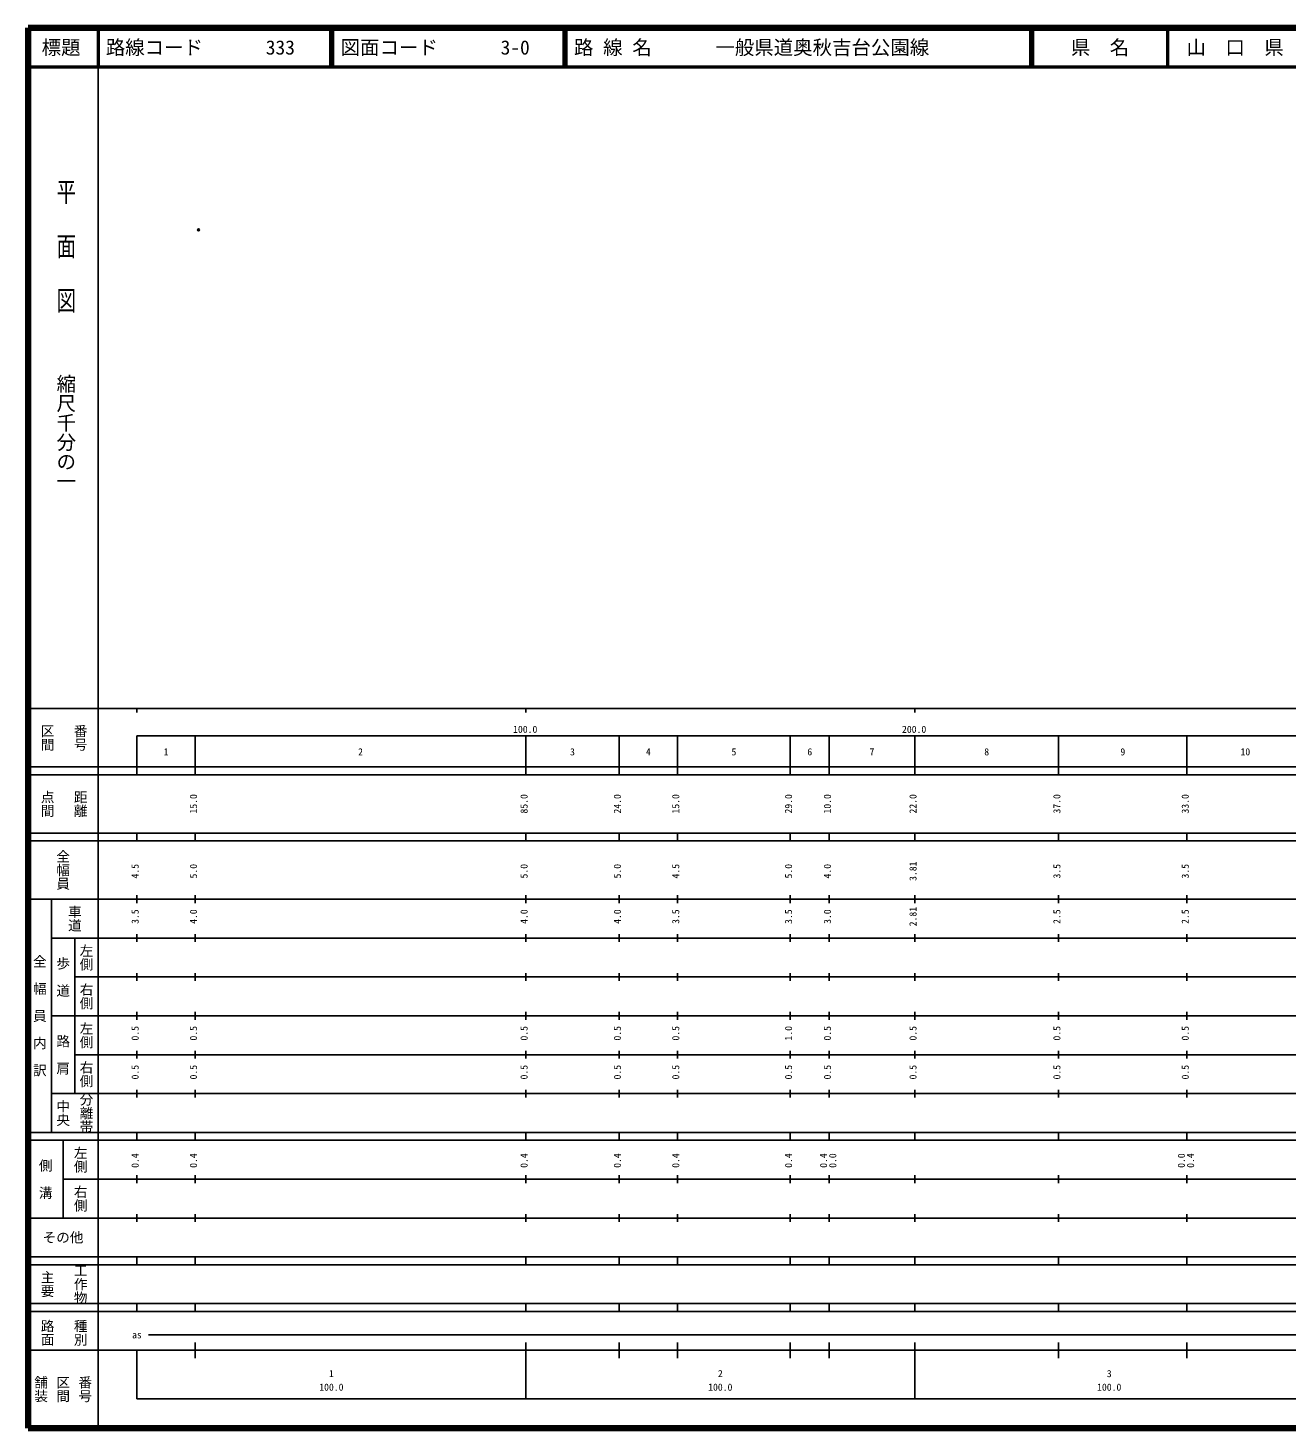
# Model space of a CAD drawing. Units: millimetres on the paper. Extents: x 40 to 680, y 20 to 380.
# Drawn here: x 40 to 363.7, y 20 to 380 of the extents above; entities that cross this region are included whole.
import ezdxf
from ezdxf.enums import TextEntityAlignment as Align

# ---------------------------------------------------------------- set-up
doc = ezdxf.new("R2010")
doc.units = ezdxf.units.MM
doc.header["$PDMODE"] = 32
doc.header["$PDSIZE"] = 0.5
doc.layers.add('M-OTRS', color=6, linetype='Continuous')
doc.layers.add('M-TTL-TXT', color=7, linetype='Continuous')
for name, color, linetype, lineweight in [('M-TTL', 2, 'Continuous', 140), ('M-TTL-BAND', 7, 'Continuous', 25), ('M-TTL-LINE', 7, 'Continuous', 50)]:
    doc.layers.add(name, color=color, linetype=linetype, lineweight=lineweight)
doc.styles.add('@ＭＳ ゴシック', font='')
doc.styles.add('ＭＳ ゴシック', font='')
doc.styles.get('@ＭＳ ゴシック').set_extended_font_data('@MS Gothic')
doc.styles.get('ＭＳ ゴシック').set_extended_font_data('MS Gothic')

msp = doc.modelspace()

# ---------------------------------------------------------------- linework, layer by layer
at = {"layer": 'M-OTRS'}
msp.add_point((83.857, 328.07), dxfattribs=at)
at = {"layer": 'M-TTL'}
for p, q in [((40, 380), (40, 20)), ((680, 380), (40, 380)), ((40, 20), (680, 20))]:
    msp.add_line(p, q, dxfattribs=at)
at = {"layer": 'M-TTL-BAND'}
for p, q in [((58, 370), (58, 20)), ((40, 205), (579, 205)), ((68, 205), (68, 204)), ((168, 205), (168, 204)), ((268, 205), (268, 204)), ((68, 198), (579, 198)), ((68, 198), (68, 188)), ((83, 188), (83, 198)), ((168, 188), (168, 198)), ((192, 188), (192, 198)), ((207, 188), (207, 198)), ((236, 188), (236, 198)), ((246, 188), (246, 198)), ((268, 188), (268, 198)), ((305, 188), (305, 198)), ((338, 188), (338, 198)), ((40, 190), (579, 190)), ((40, 188), (579, 188)), ((40, 173), (579, 173)), ((68, 171), (68, 173)), ((83, 171), (83, 173)), ((168, 171), (168, 173)), ((192, 171), (192, 173)), ((207, 171), (207, 173)), ((236, 171), (236, 173)), ((246, 171), (246, 173)), ((268, 171), (268, 173)), ((305, 171), (305, 173)), ((338, 171), (338, 173)), ((40, 171), (579, 171)), ((40, 156), (579, 156)), ((46, 96), (46, 156)), ((68, 155), (68, 157)), ((83, 155), (83, 157)), ((168, 155), (168, 157)), ((192, 155), (192, 157)), ((207, 155), (207, 157)), ((236, 155), (236, 157)), ((246, 155), (246, 157)), ((268, 155), (268, 157)), ((305, 155), (305, 157)), ((338, 155), (338, 157)), ((46, 146), (579, 146)), ((52, 146), (52, 106)), ((68, 145), (68, 147)), ((83, 145), (83, 147)), ((168, 145), (168, 147)), ((192, 145), (192, 147)), ((207, 145), (207, 147)), ((236, 145), (236, 147)), ((246, 145), (246, 147)), ((268, 145), (268, 147)), ((305, 145), (305, 147)), ((338, 145), (338, 147)), ((68, 135), (68, 137)), ((83, 135), (83, 137)), ((168, 135), (168, 137)), ((192, 135), (192, 137)), ((207, 135), (207, 137)), ((236, 135), (236, 137)), ((246, 135), (246, 137)), ((268, 135), (268, 137)), ((305, 135), (305, 137)), ((338, 135), (338, 137)), ((52, 136), (579, 136)), ((46, 126), (579, 126)), ((68, 125), (68, 127)), ((83, 125), (83, 127)), ((168, 125), (168, 127)), ((192, 125), (192, 127)), ((207, 125), (207, 127)), ((236, 125), (236, 127)), ((246, 125), (246, 127)), ((268, 125), (268, 127)), ((305, 125), (305, 127)), ((338, 125), (338, 127)), ((52, 116), (579, 116)), ((68, 115), (68, 117)), ((83, 115), (83, 117)), ((168, 115), (168, 117)), ((192, 115), (192, 117)), ((207, 115), (207, 117)), ((236, 115), (236, 117)), ((246, 115), (246, 117)), ((268, 115), (268, 117)), ((305, 115), (305, 117)), ((338, 115), (338, 117)), ((46, 106), (579, 106)), ((68, 105), (68, 107)), ((83, 105), (83, 107)), ((168, 105), (168, 107)), ((192, 105), (192, 107)), ((207, 105), (207, 107)), ((236, 105), (236, 107)), ((246, 105), (246, 107)), ((268, 105), (268, 107)), ((305, 105), (305, 107)), ((338, 105), (338, 107)), ((40, 96), (579, 96)), ((40, 94), (579, 94)), ((49, 94), (49, 74)), ((68, 94), (68, 96)), ((83, 94), (83, 96)), ((168, 94), (168, 96)), ((192, 94), (192, 96)), ((207, 94), (207, 96)), ((236, 94), (236, 96)), ((246, 94), (246, 96)), ((268, 94), (268, 96)), ((305, 94), (305, 96)), ((338, 94), (338, 96)), ((49, 84), (579, 84)), ((68, 83), (68, 85)), ((83, 83), (83, 85)), ((168, 83), (168, 85)), ((192, 83), (192, 85)), ((207, 83), (207, 85)), ((236, 83), (236, 85)), ((246, 83), (246, 85)), ((268, 83), (268, 85)), ((305, 83), (305, 85)), ((338, 83), (338, 85)), ((40, 74), (579, 74)), ((68, 73), (68, 75)), ((83, 73), (83, 75)), ((168, 73), (168, 75)), ((192, 73), (192, 75)), ((207, 73), (207, 75)), ((236, 73), (236, 75)), ((246, 73), (246, 75)), ((268, 73), (268, 75)), ((305, 73), (305, 75)), ((338, 73), (338, 75)), ((40, 64), (579, 64)), ((40, 62), (579, 62)), ((68, 62), (68, 64)), ((83, 62), (83, 64)), ((168, 62), (168, 64)), ((192, 62), (192, 64)), ((207, 62), (207, 64)), ((236, 62), (236, 64)), ((246, 62), (246, 64)), ((268, 62), (268, 64)), ((305, 62), (305, 64)), ((338, 62), (338, 64)), ((40, 52), (579, 52)), ((68, 50), (68, 52)), ((83, 50), (83, 52)), ((168, 50), (168, 52)), ((192, 50), (192, 52)), ((207, 50), (207, 52)), ((236, 50), (236, 52)), ((246, 50), (246, 52)), ((268, 50), (268, 52)), ((305, 50), (305, 52)), ((338, 50), (338, 52)), ((40, 50), (579, 50)), ((71, 44), (565, 44)), ((40, 40), (579, 40)), ((68, 40), (68, 27.5)), ((83, 38), (83, 42)), ((168, 27.5), (168, 42)), ((192, 38), (192, 42)), ((207, 38), (207, 42)), ((236, 38), (236, 42)), ((246, 38), (246, 42)), ((268, 27.5), (268, 42)), ((305, 38), (305, 42)), ((338, 38), (338, 42)), ((68, 27.5), (579, 27.5))]:
    msp.add_line(p, q, dxfattribs=at)
at = {"layer": 'M-TTL-LINE'}
for p, q in [((58, 380), (58, 370)), ((117.75, 380), (117.75, 370)), ((118.25, 380), (118.25, 370)), ((177.75, 380), (177.75, 370)), ((178.25, 380), (178.25, 370)), ((297.75, 380), (297.75, 370)), ((298.25, 380), (298.25, 370)), ((333, 380), (333, 370)), ((40, 370), (680, 370))]:
    msp.add_line(p, q, dxfattribs=at)

# ---------------------------------------------------------------- texts
at = {"layer": 'M-TTL-BAND', "style": '@ＭＳ ゴシック', "width": 1.4}
msp.add_text('平  面  図', height=3.666, rotation=270, dxfattribs=at).set_placement((49.777, 306.475), align=Align.MIDDLE_RIGHT)
at = {"layer": 'M-TTL-BAND', "style": '@ＭＳ ゴシック'}
msp.add_text('縮尺千分の一', height=3.666, rotation=270, dxfattribs=at).set_placement((49.777, 261.03), align=Align.MIDDLE_RIGHT)
for s, p in [('区間', (45, 197.5)), ('番号', (53.5, 197.5)), ('点間', (45, 180.5)), ('距離', (53.5, 180.5)), ('全幅員', (49, 163.5)), ('車道', (52, 151)), ('左側', (55, 141)), ('全\u3000幅\u3000員\u3000内\u3000訳', (43, 126)), ('歩\u3000道', (49, 136)), ('右側', (55, 131)), ('左側', (55, 121)), ('路\u3000肩', (49, 116)), ('右側', (55, 111)), ('分離帯', (55, 101)), ('中央', (49, 101)), ('左側', (53.5, 89)), ('側\u3000溝', (44.5, 84)), ('右側', (53.5, 79)), ('工作物', (53.5, 57)), ('主要', (45, 57)), ('路面', (45, 44.5)), ('種別', (53.5, 44.5)), ('舗装', (43.333, 30)), ('区間', (49, 30)), ('番号', (54.667, 30))]:
    msp.add_text(s, height=2.566, rotation=270, dxfattribs=at).set_placement(p, align=Align.MIDDLE_CENTER)
at = {"layer": 'M-TTL-BAND', "style": 'ＭＳ ゴシック'}
for s, p in [('100.0', (167.844, 198.195)), ('200.0', (267.844, 198.195)), ('1', (75.5, 192.405)), ('2', (125.5, 192.405)), ('3', (180, 192.405)), ('4', (199.5, 192.405)), ('5', (221.5, 192.405)), ('6', (241, 192.405)), ('7', (257, 192.405)), ('8', (286.5, 192.405)), ('9', (321.5, 192.405)), ('10', (353, 192.405)), ('as', (68, 42.5)), ('1', (118, 32.523)), ('2', (218, 32.523)), ('3', (318, 32.523)), ('100.0', (118, 29.033)), ('100.0', (218, 29.033)), ('100.0', (318, 29.033))]:
    msp.add_text(s, height=1.833, dxfattribs=at).set_placement(p, align=Align.BOTTOM_CENTER)
for s, p in [('15.0', (84, 180.5)), ('85.0', (169, 180.5)), ('24.0', (193, 180.5)), ('15.0', (208, 180.5)), ('29.0', (237, 180.5)), ('10.0', (247, 180.5)), ('22.0', (269, 180.5)), ('37.0', (306, 180.5)), ('33.0', (339, 180.5)), ('4.5', (69, 163.174)), ('5.0', (84, 163.174)), ('5.0', (169, 163.174)), ('5.0', (193, 163.174)), ('4.5', (208, 163.174)), ('5.0', (237, 163.174)), ('4.0', (247, 163.174)), ('3.81', (269, 163.174)), ('3.5', (306, 163.174)), ('3.5', (339, 163.174)), ('3.5', (69, 151.5)), ('4.0', (84, 151.5)), ('4.0', (169, 151.5)), ('4.0', (193, 151.5)), ('3.5', (208, 151.5)), ('3.5', (237, 151.5)), ('3.0', (247, 151.5)), ('2.81', (269, 151.5)), ('2.5', (306, 151.5)), ('2.5', (339, 151.5)), ('0.5', (69, 121.5)), ('0.5', (84, 121.5)), ('0.5', (169, 121.5)), ('0.5', (193, 121.5)), ('0.5', (208, 121.5)), ('1.0', (237, 121.5)), ('0.5', (247, 121.5)), ('0.5', (269, 121.5)), ('0.5', (306, 121.5)), ('0.5', (339, 121.5)), ('0.5', (69, 111.5)), ('0.5', (84, 111.5)), ('0.5', (169, 111.5)), ('0.5', (193, 111.5)), ('0.5', (208, 111.5)), ('0.5', (237, 111.5)), ('0.5', (247, 111.5)), ('0.5', (269, 111.5)), ('0.5', (306, 111.5)), ('0.5', (339, 111.5)), ('0.4', (69, 88.764)), ('0.4', (84, 88.764)), ('0.4', (169, 88.764)), ('0.4', (193, 88.764)), ('0.4', (208, 88.764)), ('0.4', (237, 88.764)), ('0.4', (246, 88.764)), ('0.0', (248.37, 88.764)), ('0.0', (338, 88.764)), ('0.4', (340.37, 88.764))]:
    msp.add_text(s, height=1.833, rotation=90, dxfattribs=at).set_placement(p, align=Align.BOTTOM_CENTER)
msp.add_text('その他', height=2.566, dxfattribs=at).set_placement((49, 69), align=Align.MIDDLE_CENTER)
at = {"layer": 'M-TTL-TXT', "style": 'ＭＳ ゴシック'}
for s, p in [('標題', (48.5, 375)), ('県\u3000名', (315.625, 375)), ('山\u3000口\u3000県', (350.375, 375))]:
    msp.add_text(s, height=3.666, dxfattribs=at).set_placement(p, align=Align.MIDDLE_CENTER)
for s, p in [('路線コード', (60, 375)), ('333', (101.142, 375)), ('図面コード', (120.38, 375)), ('3-0', (161.521, 375)), ('路 線 名', (180.38, 375)), ('一般県道奥秋吉台公園線', (216.734, 375))]:
    msp.add_text(s, height=3.666, dxfattribs=at).set_placement(p, align=Align.MIDDLE_LEFT)

doc.saveas('drawing.dxf')
